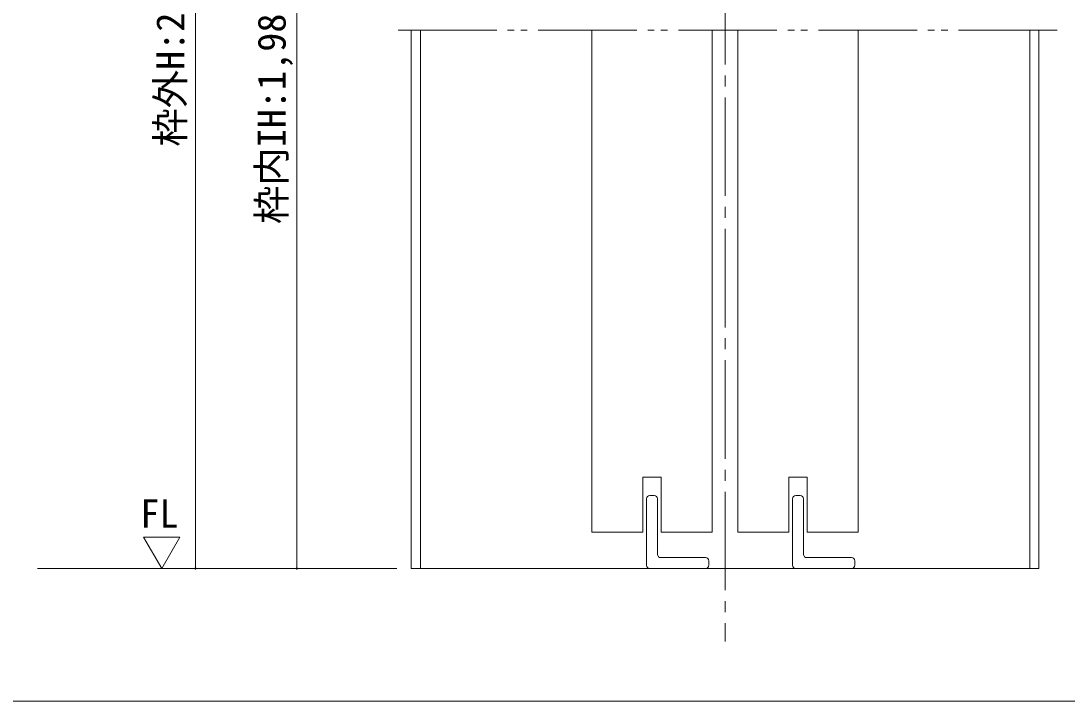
# Model space of a CAD drawing. Units: millimetres on the paper, enlarged 10 times, with parts at other scales. Extents: x -1985 to 2015, y -1370 to 1400.
# Drawn here: x -1413 to -458, y -52 to 568 of the extents above; entities that cross this region are included whole.
import ezdxf
from ezdxf.enums import TextEntityAlignment as Align

# ---------------------------------------------------------------- set-up
doc = ezdxf.new("R2010")
doc.units = ezdxf.units.MM
doc.header["$LTSCALE"] = 10
doc.linetypes.add('CHAIN2', pattern=[12, 9, -1, 1, -1])
doc.linetypes.add('DOUBLE_CHAIN2', pattern=[12.8, 9, -1, 0.6, -0.6, 0.6, -1])
for name, color, linetype, lineweight in [('1-1_0', 7, 'Continuous', 20), ('2-0_18', 4, 'Continuous', 9), ('2-1', 7, 'Continuous', 20)]:
    doc.layers.add(name, color=color, linetype=linetype, lineweight=lineweight)
doc.styles.add('ＭＳ ゴシック', font='')
doc.styles.get('ＭＳ ゴシック').set_extended_font_data('MS Gothic')

msp = doc.modelspace()

# ---------------------------------------------------------------- linework, layer by layer
at = {"layer": '1-1_0'}
msp.add_lwpolyline([(395, -52.5), (-1935, -52.5), (-1935, 1350)], dxfattribs=at)
msp.add_lwpolyline([(395, -52.5), (-1935, -52.5), (-1935, 1350)], dxfattribs=at)
at = {"layer": '2-0_18', "linetype": 'CHAIN2'}
msp.add_line((-770, 1098.66), (-770, 1.93), dxfattribs=at)
at = {"layer": '2-0_18', "color": 7, "linetype": 'DOUBLE_CHAIN2', "lineweight": 20}
msp.add_line((-466.67, 560.09), (-1073.33, 560.09), dxfattribs=at)
at = {"layer": '2-1', "color": 4, "lineweight": 9}
for p, q in [((-1253.81, 1052.24), (-1253.81, 68.43)), ((-1161.2, 932.24), (-1161.2, 68.43)), ((-1070, 68.43), (-1397.99, 68.43)), ((-1070, 68.43), (-1165.37, 68.43))]:
    msp.add_line(p, q, dxfattribs=at)
at = {"layer": '2-1'}
for p, q in [((-1056.67, 560.09), (-1056.67, 68.43)), ((-1048.33, 560.09), (-1048.33, 68.43)), ((-781.67, 560.09), (-781.67, 101.76)), ((-648.33, 560.09), (-648.33, 101.76)), ((-491.67, 560.09), (-491.67, 68.43)), ((-483.33, 560.09), (-483.33, 68.43)), ((-845, 151.76), (-828.33, 151.76)), ((-845, 101.76), (-845, 151.76)), ((-828.33, 101.76), (-828.33, 151.76)), ((-711.67, 151.76), (-695, 151.76)), ((-711.67, 101.76), (-711.67, 151.76)), ((-711.67, 101.76), (-711.67, 151.76)), ((-695, 101.76), (-695, 151.76)), ((-838.67, 135.09), (-834.67, 135.09)), ((-705.33, 135.09), (-701.33, 135.09)), ((-841.67, 71.43), (-841.67, 132.09)), ((-831.67, 132.09), (-831.67, 81.43)), ((-708.33, 71.43), (-708.33, 132.09)), ((-698.33, 132.09), (-698.33, 81.43)), ((-828.33, 101.76), (-781.67, 101.76)), ((-695, 101.76), (-648.33, 101.76)), ((-828.67, 78.43), (-787.96, 78.43)), ((-695.33, 78.43), (-654.63, 78.43)), ((-1056.67, 68.43), (-483.33, 68.43)), ((-787.96, 68.43), (-838.67, 68.43)), ((-784.96, 71.43), (-784.96, 75.43)), ((-654.63, 68.43), (-705.33, 68.43)), ((-651.63, 71.43), (-651.63, 75.43))]:
    msp.add_line(p, q, dxfattribs=at)
for points in [[(-891.67, 560.09), (-891.67, 101.76), (-845, 101.76)], [(-758.33, 560.09), (-758.33, 101.76), (-711.67, 101.76)], [(-695, 101.76), (-695, 151.76), (-711.67, 151.76)]]:
    msp.add_lwpolyline(points, dxfattribs=at)
at = {"layer": '2-1', "color": 4, "lineweight": 9}
msp.add_lwpolyline([(-1284.57, 68.43), (-1268.08, 97.11), (-1301.27, 97.11)], close=True, dxfattribs=at)
at = {"layer": '2-1'}
for centre, start, end in [((-838.67, 132.09), 90, 180), ((-834.67, 132.09), 0, 90), ((-705.33, 132.09), 90, 180), ((-701.33, 132.09), 0, 90), ((-828.67, 81.43), 180, 270), ((-787.96, 75.43), 0, 90), ((-695.33, 81.43), 180, 270), ((-654.63, 75.43), 0, 90), ((-838.67, 71.43), 180, 270), ((-787.96, 71.43), 270, 0), ((-705.33, 71.43), 180, 270), ((-654.63, 71.43), 270, 0)]:
    msp.add_arc(centre, 3, start, end, dxfattribs=at)
at = {"layer": '2-1', "color": 4, "lineweight": 9}
for centre, start, end in [((-1253.81, 68.43), 90, 270), ((-1253.81, 68.43), 270, 90), ((-1161.2, 68.43), 90, 270), ((-1161.2, 68.43), 270, 90)]:
    msp.add_arc(centre, 0.521, start, end, dxfattribs=at)

# ---------------------------------------------------------------- texts
at = {"layer": '2-1', "style": 'ＭＳ ゴシック'}
for s, p in [('枠外H:2,024', (-1256.32, 453.67)), ('枠内IH:1,988', (-1163.71, 383))]:
    msp.add_text(s, height=25.66, rotation=90, dxfattribs=at).set_placement(p, align=Align.BOTTOM_LEFT)
msp.add_text('FL', height=25.66, dxfattribs=at).set_placement((-1304.23, 98.22), align=Align.BOTTOM_LEFT)

doc.saveas('drawing.dxf')
